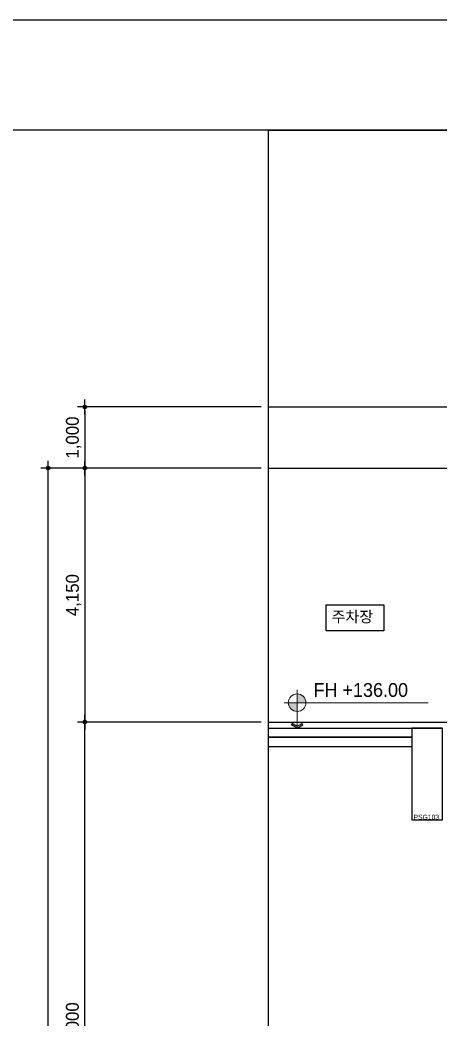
# Model space of a CAD drawing. Header units: millimetres. Extents: x 11948722 to 13111668, y -10771712 to -10232988.
# Drawn here: x 11959616 to 11966482, y -10540801 to -10524474 of the extents above; entities that cross this region are included whole.
import ezdxf
from ezdxf.enums import TextEntityAlignment as Align

# ---------------------------------------------------------------- set-up
doc = ezdxf.new("R2010")
doc.units = ezdxf.units.MM
doc.header["$LTSCALE"] = 150
doc.header["$MEASUREMENT"] = 0
doc.linetypes.add('CEN', pattern=[6.2, 6, -0.1, 0, -0.1])
doc.linetypes.add('HIDDEN', pattern=[2, 1, -1])
doc.layers.get('0').update_dxf_attribs({"linetype": 'CONTINUOUS'})
doc.layers.get('Defpoints').update_dxf_attribs({"color": 117, "linetype": 'CONTINUOUS'})
for name, color, linetype in [('A-FIN-4', 9, 'CONTINUOUS'), ('A-중심선', 10, 'CEN'), ('CON-C', 2, 'CONTINUOUS'), ('ELE-8', 8, 'CONTINUOUS'), ('Xref-계단단면도$0$3 dim0', 7, 'CONTINUOUS'), ('Xref-계단단면도$0$A-TEX-SYM', 3, 'CONTINUOUS'), ('Xref-계단단면도$0$DIM', 7, 'CONTINUOUS'), ('Xref-계단단면도$0$TEX', 3, 'CONTINUOUS'), ('Xref-계단단면도$0$TEX-SYM', 3, 'CONTINUOUS')]:
    doc.layers.add(name, color=color, linetype=linetype)
doc.layers.add('Xref-계단단면도$0$박스', color=6, linetype='CONTINUOUS', lineweight=15)
doc.styles.add('Xref-계단단면도$0$나눔고딕 Se', font='')
doc.styles.add('Xref-계단단면도$0$돋움', font='')
doc.styles.get('Xref-계단단면도$0$나눔고딕 Se').set_extended_font_data('Dotum')
doc.styles.get('Xref-계단단면도$0$돋움').set_extended_font_data('Dotum')
doc.dimstyles.new('Xref-계단단면도$0$A1-100', dxfattribs={"dimtxt": 3, "dimasz": 1, "dimexe": 2, "dimexo": 2, "dimgap": 1, "dimtad": 1, "dimdec": 0, "dimzin": 12, "dimdsep": 46, "dimlunit": 6, "dimtxsty": 'Xref-계단단면도$0$나눔고딕 Se', "dimblk1": 'Xref-계단단면도$0$DIMDOT', "dimblk2": 'Xref-계단단면도$0$DIMDOT', "dimsah": 1, "dimcen": -1, "dimdle": 2, "dimclrd": 256, "dimclre": 256, "dimclrt": 3, "dimadec": 0, "dimazin": 0, "dimtfac": 1, "dimtdec": 0, "dimtix": 1, "dimtmove": 2, "dimatfit": 3, "dimldrblk": 'Xref-계단단면도$0$DIMDOT', "dimfxl": 1, "dimtvp": 1, "dimtolj": 1, "dimtzin": 12, "dimlwd": -1, "dimlwe": -1, "dimarcsym": 0})

# ---------------------------------------------------------------- blocks, each defined once
blk = doc.blocks.new('Xref-계단단면도$0$DIMDOT')
at = {"color": 0}
blk.add_line((-2, 0), (2, 0), dxfattribs=at)
for radius in [0.5, 0.25]:
    blk.add_circle((0, 0), radius, dxfattribs=at)
blk = doc.blocks.new('*D3538')
at = {"layer": 'Defpoints', "color": 0, "lineweight": -3, "ltscale": 1200}
for p in [(11960078, -10531798), (11963678, -10531798), (11963678, -10565948)]:
    blk.add_point(p, dxfattribs=at)
at = {"layer": 'Xref-계단단면도$0$3 dim0'}
for p, q in [((11963558, -10531798), (11959958, -10531798)), ((11960078, -10565888), (11960078, -10531858)), ((11963558, -10565948), (11959958, -10565948))]:
    blk.add_line(p, q, dxfattribs=at)
at = {"layer": 'Xref-계단단면도$0$3 dim0', "ltscale": 1200, "xscale": 60, "yscale": 60, "zscale": 60}
for p, rotation in [((11960078, -10531798), 90), ((11960078, -10565948), 270)]:
    blk.add_blockref('Xref-계단단면도$0$DIMDOT', p, dxfattribs=dict(at, rotation=rotation))
at = {"layer": 'Xref-계단단면도$0$3 dim0', "color": 3, "ltscale": 1200, "insert": (11959892, -10548873), "char_height": 210, "attachment_point": 5, "rotation": 90, "style": 'Xref-계단단면도$0$나눔고딕 Se'}
blk.add_mtext('\\A1;34,150', dxfattribs=at)
blk = doc.blocks.new('*D3540')
at = {"layer": 'Defpoints', "color": 0, "lineweight": -3, "ltscale": 1200}
for p in [(11963678, -10531798), (11960678, -10535948), (11963678, -10535948)]:
    blk.add_point(p, dxfattribs=at)
at = {"layer": 'Xref-계단단면도$0$3 dim0'}
for p, q in [((11963558, -10531798), (11960558, -10531798)), ((11960678, -10531858), (11960678, -10535888)), ((11963558, -10535948), (11960558, -10535948))]:
    blk.add_line(p, q, dxfattribs=at)
at = {"layer": 'Xref-계단단면도$0$3 dim0', "ltscale": 1200, "xscale": 60, "yscale": 60, "zscale": 60}
for p, rotation in [((11960678, -10531798), 90), ((11960678, -10535948), 270)]:
    blk.add_blockref('Xref-계단단면도$0$DIMDOT', p, dxfattribs=dict(at, rotation=rotation))
at = {"layer": 'Xref-계단단면도$0$3 dim0', "color": 3, "ltscale": 1200, "insert": (11960492, -10533873), "char_height": 210, "attachment_point": 5, "rotation": 90, "style": 'Xref-계단단면도$0$나눔고딕 Se'}
blk.add_mtext('\\A1;4,150', dxfattribs=at)
blk = doc.blocks.new('*D3541')
at = {"layer": 'Defpoints', "color": 0, "lineweight": -3, "ltscale": 1200}
for p in [(11960678, -10535948), (11963678, -10535948), (11963678, -10545948)]:
    blk.add_point(p, dxfattribs=at)
at = {"layer": 'Xref-계단단면도$0$3 dim0'}
for p, q in [((11963558, -10535948), (11960558, -10535948)), ((11960678, -10545888), (11960678, -10536008)), ((11963558, -10545948), (11960558, -10545948))]:
    blk.add_line(p, q, dxfattribs=at)
at = {"layer": 'Xref-계단단면도$0$3 dim0', "ltscale": 1200, "xscale": 60, "yscale": 60, "zscale": 60}
for p, rotation in [((11960678, -10535948), 90), ((11960678, -10545948), 270)]:
    blk.add_blockref('Xref-계단단면도$0$DIMDOT', p, dxfattribs=dict(at, rotation=rotation))
at = {"layer": 'Xref-계단단면도$0$3 dim0', "color": 3, "ltscale": 1200, "insert": (11960492, -10540948), "char_height": 210, "attachment_point": 5, "rotation": 90, "style": 'Xref-계단단면도$0$나눔고딕 Se'}
blk.add_mtext('\\A1;10,000', dxfattribs=at)
blk = doc.blocks.new('*D3548')
at = {"layer": 'Defpoints', "color": 0, "lineweight": -3, "ltscale": 1200}
for p in [(11963678, -10530798), (11960678, -10531798), (11963678, -10531798)]:
    blk.add_point(p, dxfattribs=at)
at = {"layer": 'Xref-계단단면도$0$3 dim0'}
for p, q in [((11963558, -10530798), (11960558, -10530798)), ((11960678, -10530858), (11960678, -10531738)), ((11963558, -10531798), (11960558, -10531798))]:
    blk.add_line(p, q, dxfattribs=at)
at = {"layer": 'Xref-계단단면도$0$3 dim0', "ltscale": 1200, "xscale": 60, "yscale": 60, "zscale": 60}
for p, rotation in [((11960678, -10530798), 90), ((11960678, -10531798), 270)]:
    blk.add_blockref('Xref-계단단면도$0$DIMDOT', p, dxfattribs=dict(at, rotation=rotation))
at = {"layer": 'Xref-계단단면도$0$3 dim0', "color": 3, "ltscale": 1200, "insert": (11960492, -10531298), "char_height": 210, "attachment_point": 5, "rotation": 90, "style": 'Xref-계단단면도$0$나눔고딕 Se'}
blk.add_mtext('\\A1;1,000', dxfattribs=at)
blk = doc.blocks.new('Xref-계단단면도$0$arrow1')
for p, q in [((0, 0), (0.286, 0.501)), ((0, 0), (0.286, -0.501)), ((0.165, 0), (0.41, 0.429)), ((0.165, 0), (0.41, -0.429)), ((0.286, 0.501), (0.41, 0.43)), ((0.286, -0.501), (0.41, -0.43))]:
    blk.add_line(p, q)

msp = doc.modelspace()

# ---------------------------------------------------------------- hatches: boundary and pattern name
at = {"layer": 'Xref-계단단면도$0$박스', "ltscale": 0.1}
h = msp.add_hatch(dxfattribs=at)
h.set_pattern_fill('ANSI31', color=256, scale=0.179786)
h.set_pattern_definition([(45, (-215455.781762, 114.620958), (-0.015890984760856, 0.015890984760856), [])])
h.paths.add_polyline_path([(11964146.1, -10535487.6), (11964146.1, -10535631.5), (11964289.9, -10535631.5, 0.4142136)])
h.paths.add_polyline_path([(11964146.1, -10535631.5), (11964002.3, -10535631.5, 0.4142136), (11964146.1, -10535775.3)])

# ---------------------------------------------------------------- linework, layer by layer
at = {"layer": 'A-FIN-4'}
msp.add_line((11963677.7, -10536048.2), (11966523, -10536048.2), dxfattribs=at)
at = {"layer": 'A-중심선', "linetype": 'ByBlock', "ltscale": 0.5}
for p, q in [((11963677.7, -10530798.2), (11981303.7, -10530798.2)), ((11963677.7, -10531798.2), (11981303.7, -10531798.2)), ((11963677.7, -10535948.2), (11981303.7, -10535948.2))]:
    msp.add_line(p, q, dxfattribs=at)
at = {"layer": 'CON-C', "ltscale": 1200}
msp.add_lwpolyline([(11966523, -10536048.2), (11966023, -10536048.2), (11966023, -10537548.2), (11966523, -10537548.2)], close=True, dxfattribs=at)
at = {"layer": 'CON-C'}
for points in [[(11966023, -10536198.2), (11963677.7, -10536198.2)], [(11963677.7, -10536348.2), (11966023, -10536348.2)]]:
    msp.add_lwpolyline(points, dxfattribs=at)
at = {"layer": 'Defpoints', "ltscale": 1200}
for points in [[(11948721.9, -10524473.7), (11993271.9, -10524473.7), (11993271.9, -10587473.7), (11948721.9, -10587473.7)], [(11950574.8, -10580798.7), (11991524.8, -10580798.7), (11991524.8, -10526273.7), (11950574.8, -10526273.7)], [(11963677.7, -10526273.7), (11981303.7, -10526273.7), (11981303.7, -10580798.7), (11963677.7, -10580798.7)]]:
    msp.add_lwpolyline(points, close=True, dxfattribs=at)
at = {"layer": 'ELE-8', "linetype": 'HIDDEN', "ltscale": 300}
msp.add_line((11963677.7, -10536188.2), (11966023, -10536188.2), dxfattribs=at)
at = {"layer": 'Xref-계단단면도$0$TEX-SYM'}
msp.add_lwpolyline([(11964620.8, -10534034.6), (11965565.2, -10534034.6), (11965565.2, -10534454.6), (11964620.8, -10534454.6)], close=True, dxfattribs=at)
at = {"layer": 'Xref-계단단면도$0$박스', "ltscale": 0.1}
for p, q in [((11964146.1, -10535419.3), (11964146.1, -10535631.5)), ((11963933.9, -10535631.5), (11966288.1, -10535631.5)), ((11964146.1, -10536017.3), (11964146.1, -10535631.5))]:
    msp.add_line(p, q, dxfattribs=at)
msp.add_circle((11964146.1, -10535631.5), 143.8, dxfattribs=at)

# ---------------------------------------------------------------- block references
at = {"layer": 'Xref-계단단면도$0$DIM', "ltscale": 0.1, "xscale": 187.5, "yscale": 187.5, "zscale": 187.5, "rotation": 90.00000000000001}
msp.add_blockref('Xref-계단단면도$0$arrow1', (11964146.1, -10536048.2), dxfattribs=at)

# ---------------------------------------------------------------- texts
at = {"layer": 'Defpoints', "style": 'Xref-계단단면도$0$돋움'}
msp.add_text('PSG103', height=80, dxfattribs=at).set_placement((11966049.2, -10537542))
at = {"layer": 'Xref-계단단면도$0$A-TEX-SYM', "style": 'Xref-계단단면도$0$돋움'}
msp.add_text('FH +136.00', height=225, dxfattribs=at).set_placement((11964412.8, -10535535.7))
at = {"layer": 'Xref-계단단면도$0$TEX', "style": 'Xref-계단단면도$0$돋움'}
msp.add_text('주차장', height=180, dxfattribs=at).set_placement((11964710.2, -10534226.5), align=Align.MIDDLE_LEFT)

# ---------------------------------------------------------------- dimensions: what is measured, and where the dimension line sits
at = {"layer": 'Xref-계단단면도$0$3 dim0'}
for base, p1, p2, angle, picture, middle in [((11960677.7, -10531798.2), (11963677.7, -10530798.2), (11963677.7, -10531798.2), 90, '*D3548', (11960492.4, -10531298.2)), ((11960077.7, -10531798.2), (11963677.7, -10565948.2), (11963677.7, -10531798.2), 90, '*D3538', (11959892.4, -10548873.2)), ((11960677.7, -10535948.2), (11963677.7, -10531798.2), (11963677.7, -10535948.2), 90, '*D3540', (11960492.4, -10533873.2)), ((11960677.7, -10535948.2), (11963677.7, -10545948.2), (11963677.7, -10535948.2), 270, '*D3541', (11960492.4, -10540948.2))]:
    dim = msp.add_linear_dim(base=base, p1=p1, p2=p2, angle=angle, dimstyle='Xref-계단단면도$0$A1-100', override={"dimscale": 60, "dimtxt": 3.5}, dxfattribs=at)
    dim.commit()
    dim.dimension.update_dxf_attribs({"geometry": picture, "text_midpoint": middle})

doc.saveas('drawing.dxf')
